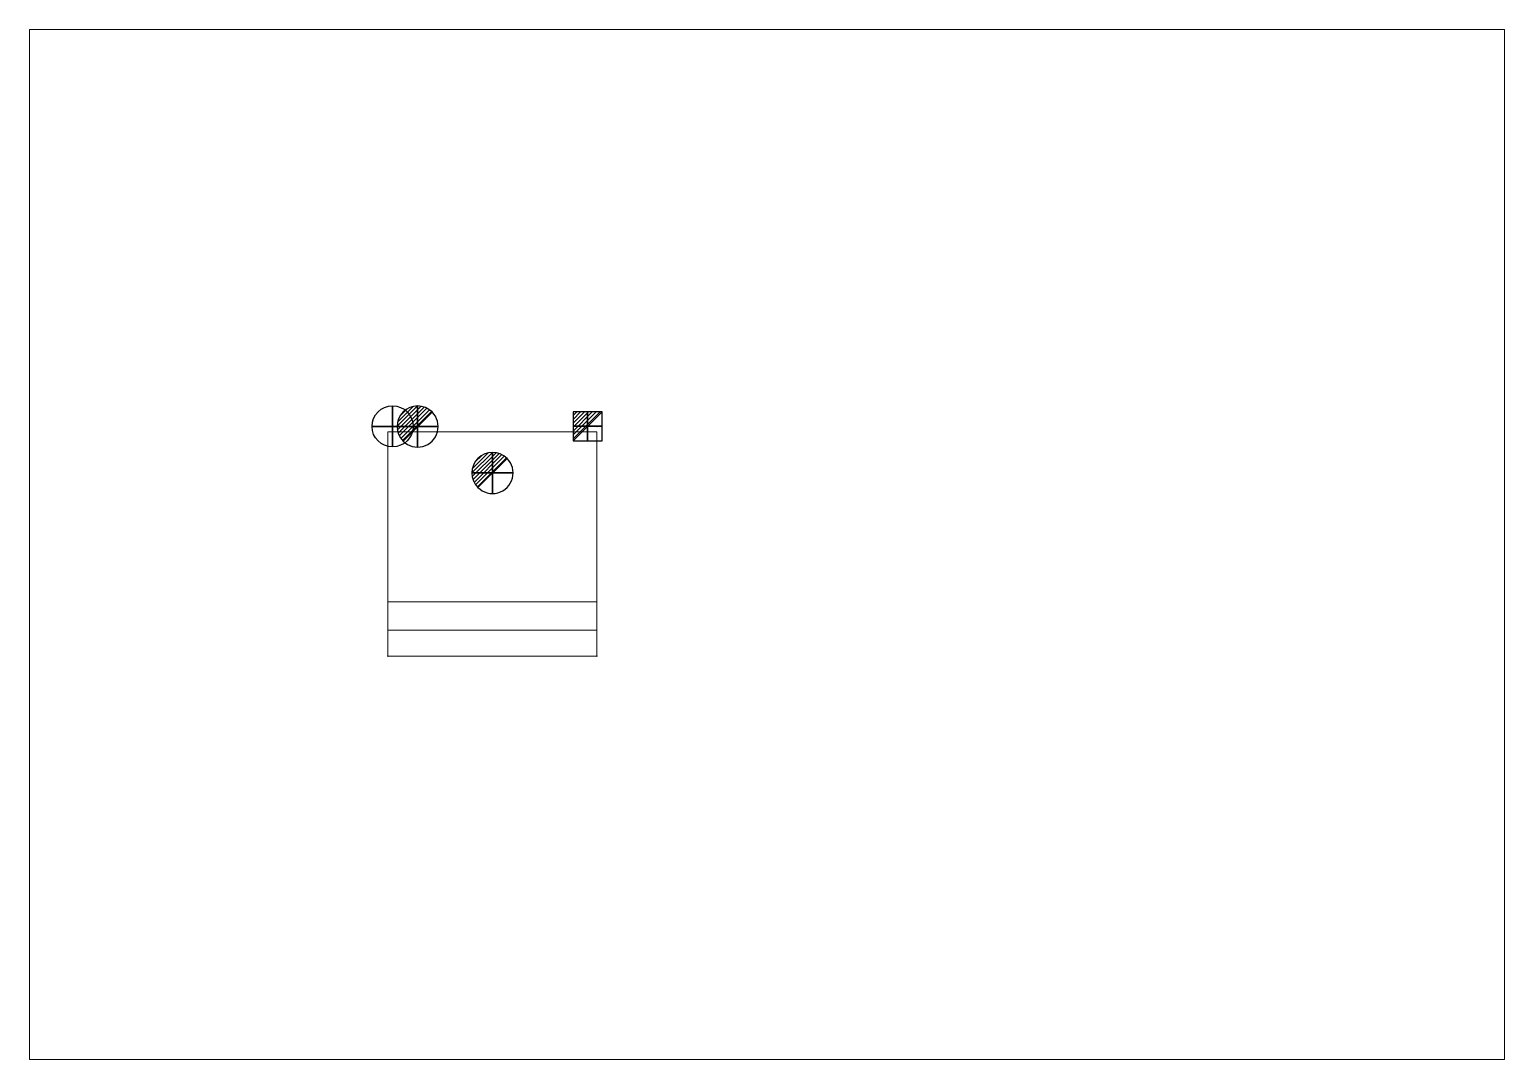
# Paper-space layout 'Layout1' of a CAD drawing. Header units: millimetres. Extents: x 29 to 260, y 20 to 181.
# The model-space entities are those that its viewports show. They can reach past a viewport. Long polylines and large blocks are cut down to what shows.
import ezdxf

# ---------------------------------------------------------------- set-up
doc = ezdxf.new("R2010")
doc.units = ezdxf.units.MM
doc.header["$PDMODE"] = 35
doc.layers.add('IQ_200_2D', color=1, linetype='Continuous', lineweight=30)
for name, color, linetype in [('IQ_CON_coldwater_EXT', 7, 'Continuous'), ('IQ_CON_drain_EXT', 7, 'Continuous'), ('IQ_CON_ELECTRICITY_INT', 7, 'Continuous'), ('IQ_INS_3D', 3, 'Continuous')]:
    doc.layers.add(name, color=color, linetype=linetype)

# ---------------------------------------------------------------- blocks, each defined once
blk = doc.blocks.new('*X2')
at = {"color": 0}
for p, q in [((286.774344, 2204.447934), (296.618251, 2214.291842)), ((286.774344, 2205.862148), (295.204037, 2214.291842)), ((286.774344, 2207.276361), (293.789824, 2214.291842)), ((286.774344, 2208.690575), (292.37561, 2214.291842)), ((286.774344, 2210.104788), (290.961397, 2214.291842)), ((286.774344, 2211.519002), (289.547183, 2214.291842)), ((286.774344, 2212.933216), (288.13297, 2214.291842))]:
    blk.add_line(p, q, dxfattribs=at)
blk = doc.blocks.new('ELECTRICITY')
for p, q in [((2.12, 2.12), (-2.12, 2.12)), ((-2.12, 2.12), (-2.12, -2.12)), ((-2.12, -2.12), (2.12, 2.12)), ((2.12, -2.12), (2.12, 2.12)), ((-2.12, -2.12), (2.12, -2.12))]:
    blk.add_line(p, q)
at = {"extrusion": (0, -1, 0)}
for p, q in [((2.12, 0, 2.12), (-2.12, 0, 2.12)), ((-2.12, 0, -2.12), (2.12, 0, -2.12)), ((-2.12, 0, 2.12), (-2.12, 0, -2.12)), ((-2.12, 0, -2.12), (2.12, 0, 2.12)), ((2.12, 0, -2.12), (2.12, 0, 2.12))]:
    blk.add_line(p, q, dxfattribs=at)
at = {"extrusion": (-1, 0, 0)}
for p, q in [((0, -2.12, 2.12), (0, 2.12, 2.12)), ((0, 2.12, -2.12), (0, -2.12, -2.12)), ((0, 2.12, 2.12), (0, 2.12, -2.12)), ((0, 2.12, -2.12), (0, -2.12, 2.12)), ((0, -2.12, -2.12), (0, -2.12, 2.12))]:
    blk.add_line(p, q, dxfattribs=at)
at = {"xscale": 0.4000000000000909, "yscale": 0.4000000000000909, "zscale": 0.4000000000000909}
blk.add_blockref('*X2', (-116.83, -883.6), dxfattribs=at)
at = {"extrusion": (0, -1, 0), "xscale": 0.4000000000000909, "yscale": 0.4000000000000909, "zscale": 0.4000000000000909}
blk.add_blockref('*X2', (-116.83, -883.6), dxfattribs=at)
at = {"extrusion": (-1, 0, 0), "xscale": 0.3999999999999773, "yscale": 0.3999999999999773, "zscale": 0.3999999999999773}
blk.add_blockref('*X2', (-116.83, -883.6), dxfattribs=at)
blk = doc.blocks.new('coldwater')
blk.add_circle((0, 0), 3)
at = {"extrusion": (-1, 0, 0)}
blk.add_circle((0, 0), 3, dxfattribs=at)
at = {"extrusion": (0, -1, 0)}
blk.add_circle((0, 0), 3, dxfattribs=at)
blk = doc.blocks.new('*X8')
at = {"color": 0}
for p, q in [((313.99, 2209.04), (321.51, 2216.55)), ((314.11, 2207.74), (322.8, 2216.44)), ((314.16, 2210.62), (319.93, 2216.39)), ((314.4, 2206.62), (323.93, 2216.15)), ((314.82, 2205.62), (324.92, 2215.72)), ((315.1, 2212.98), (317.57, 2215.44)), ((315.35, 2204.74), (325.8, 2215.19)), ((315.99, 2203.96), (326.58, 2214.56))]:
    blk.add_line(p, q, dxfattribs=at)
blk = doc.blocks.new('drain')
blk.add_line((-2.12, -2.12), (2.12, 2.12))
at = {"extrusion": (0, -1, 0)}
blk.add_line((-2.12, 0, -2.12), (2.12, 0, 2.12), dxfattribs=at)
at = {"extrusion": (-1, 0, 0)}
blk.add_line((0, 2.12, -2.12), (0, -2.12, 2.12), dxfattribs=at)
for start, end in [(45, 225), (225, 45)]:
    blk.add_arc((0, 0), 3, start, end)
for start, end in [(45, 225), (225, 45)]:
    blk.add_arc((0, 0), 3, start, end, dxfattribs=at)
at = {"extrusion": (0, -1, 0)}
for start, end in [(45, 225), (225, 45)]:
    blk.add_arc((0, 0), 3, start, end, dxfattribs=at)
at = {"xscale": 0.4000000000000909, "yscale": 0.4000000000000909, "zscale": 0.4000000000000909}
blk.add_blockref('*X8', (-128.6, -883.62), dxfattribs=at)
at = {"extrusion": (-1, 0, 0), "xscale": 0.3999999999999773, "yscale": 0.3999999999999773, "zscale": 0.3999999999999773}
blk.add_blockref('*X8', (-128.6, -883.62), dxfattribs=at)
at = {"extrusion": (0, -1, 0), "xscale": 0.4000000000000909, "yscale": 0.4000000000000909, "zscale": 0.4000000000000909}
blk.add_blockref('*X8', (-128.6, -883.62), dxfattribs=at)

msp = doc.modelspace()

# ---------------------------------------------------------------- linework, layer by layer
at = {"layer": 'IQ_200_2D', "linetype": 'Continuous', "lineweight": 0}
for p, q in [((762, -20), (0, -20)), ((0, -640), (0, -20)), ((762, -20), (762, -640)), ((0, -640), (762, -640)), ((0, -742.7), (0, -640)), ((762, -640), (762, -742.7)), ((0, -837.4), (0, -742.7)), ((0, -742.7), (762, -742.7)), ((762, -742.7), (762, -837.4)), ((0, -837.4), (20, -837.4)), ((20, -837.4), (742, -837.4)), ((742, -837.4), (762, -837.4))]:
    msp.add_line(p, q, dxfattribs=at)
at = {"layer": 'IQ_INS_3D'}
for p in [(0, 0), (0, 0), (762, 0), (0, -837.4), (762, -837.4)]:
    msp.add_point(p, dxfattribs=at)

# ---------------------------------------------------------------- block references
at = {"layer": 'IQ_CON_coldwater_EXT', "xscale": 25, "yscale": 25, "zscale": 25}
msp.add_blockref('coldwater', (17.5, -0.1), dxfattribs=at)
at = {"layer": 'IQ_CON_drain_EXT', "xscale": 25, "yscale": 25, "zscale": 25}
for p in [(108.6, -0.8), (381.6, -170)]:
    msp.add_blockref('drain', p, dxfattribs=at)
at = {"layer": 'IQ_CON_ELECTRICITY_INT', "xscale": 25, "yscale": 25, "zscale": 25}
msp.add_blockref('ELECTRICITY', (728.1, 0), dxfattribs=at)

psp = doc.layouts.get("Layout1")

# ---------------------------------------------------------------- viewports
at = {"layer": '0', "view_target_point": (191.28, -112.19)}
psp.add_viewport(center=(144.23, 100.75), size=(230.77, 161.2053), view_center_point=(1190.67, -318.7), view_height=3754.9679, dxfattribs=at)

doc.saveas('drawing.dxf')
